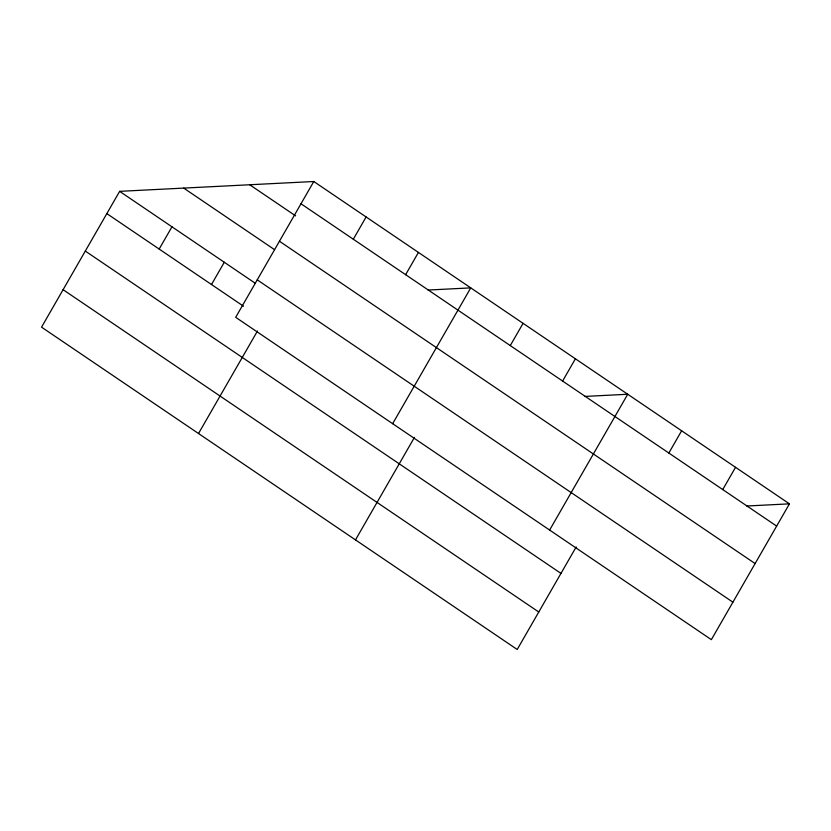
<?xml version="1.0" encoding="UTF-8"?>
<svg xmlns="http://www.w3.org/2000/svg" width="831" height="831" viewBox="0 0 831 831"><rect width="100%" height="100%" fill="white"/><g stroke="black" fill="none" stroke-linecap="round" stroke-linejoin="round"><path stroke-width="1.25" d="M313.786 181.511L235.692 317.317L711.357 639.652L789.45 503.846L313.786 181.511L119.643 191.348L41.55 327.154L517.214 649.489L576.174 546.954M159.168 249.061L171.965 226.811M211.49 284.514L224.287 262.264M198.516 433.522L257.475 330.998M353.31 239.224L366.107 216.974M405.632 274.677L418.429 252.427M392.658 423.685L470.751 287.879L428.038 290.05M355.491 539.89L414.451 437.366M510.276 345.592L523.073 323.342M562.608 381.045L575.405 358.795M549.634 530.053L627.727 394.247L585.014 396.418M668.841 453.03L681.628 430.78M722.741 489.563L735.539 467.313M746.737 506.006L789.45 503.846M300.988 203.772L776.653 526.096M249.716 184.762L295.639 215.873M279.445 241.239L755.109 563.563M183.713 188.107L274.469 249.612M257.236 279.85L732.9 602.174M119.643 191.348L255.252 283.246M106.846 213.609L243.525 306.224M85.302 251.076L560.967 573.4M63.094 289.687L538.768 612.011"/></g></svg>
